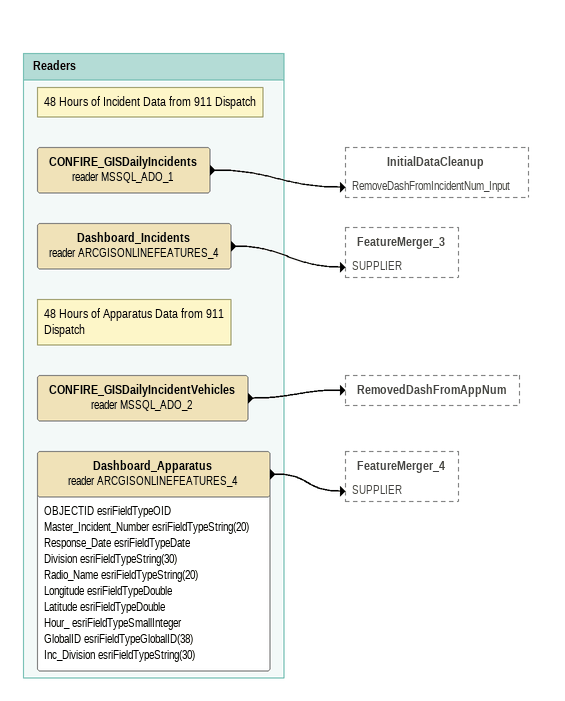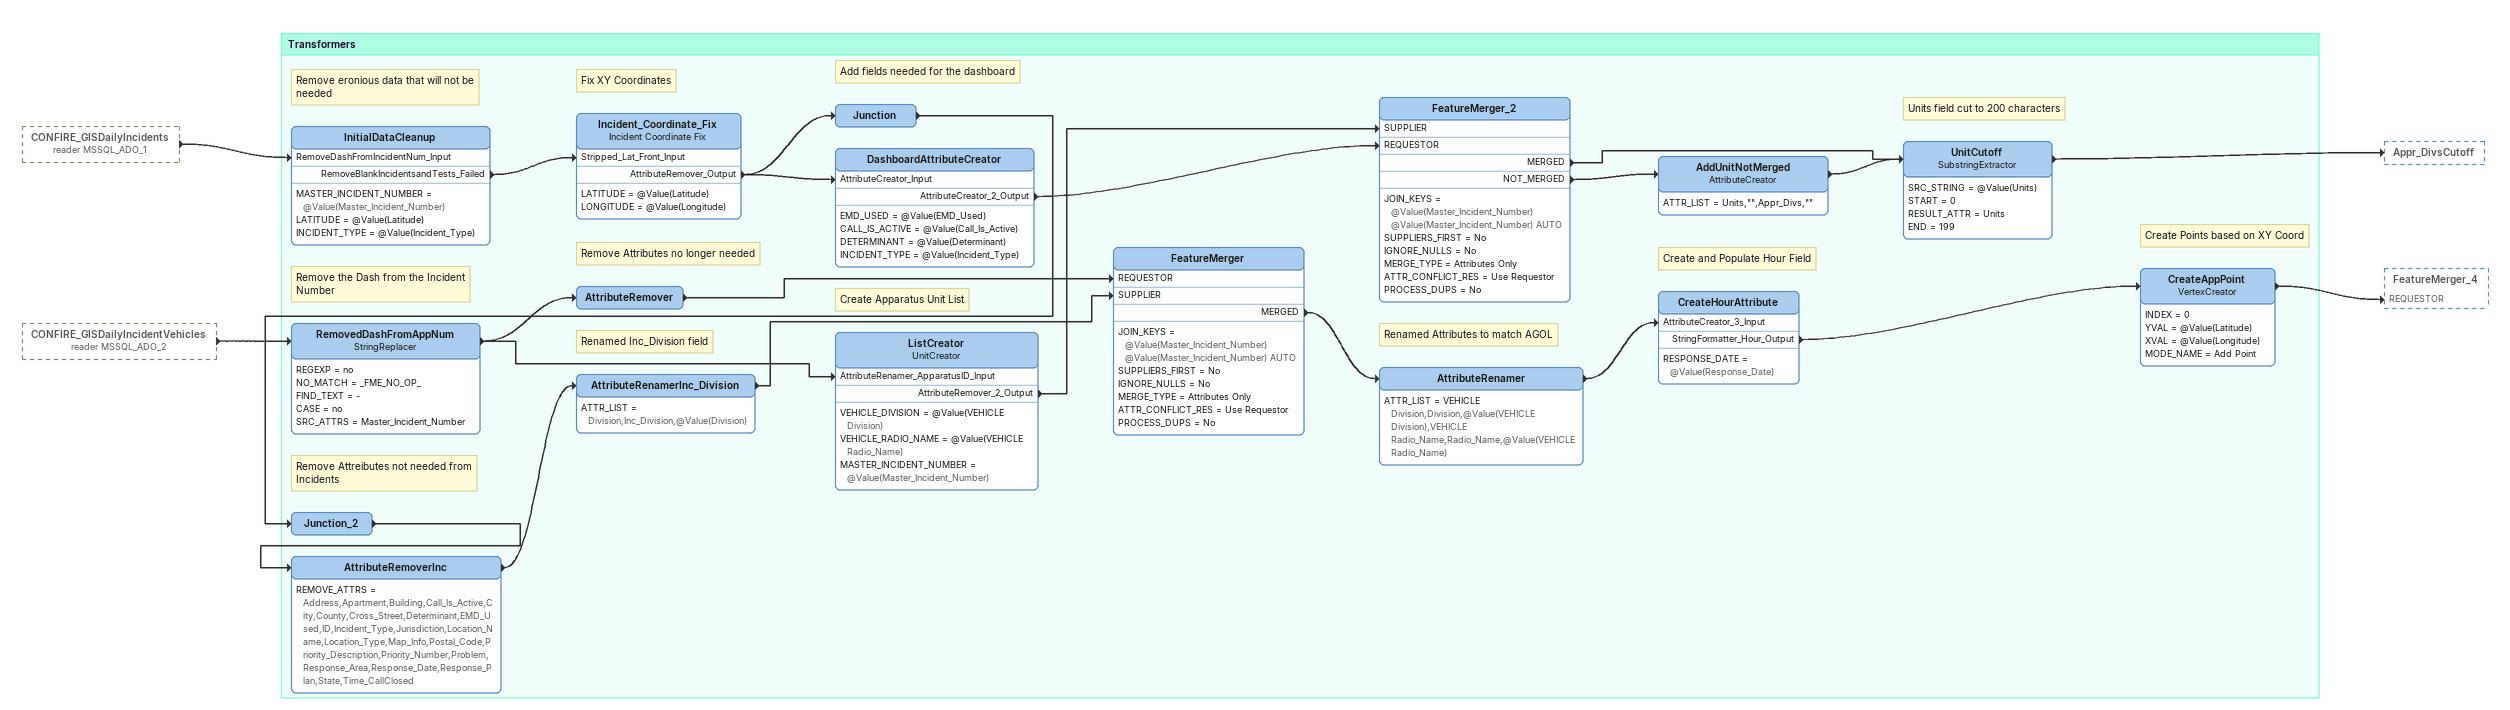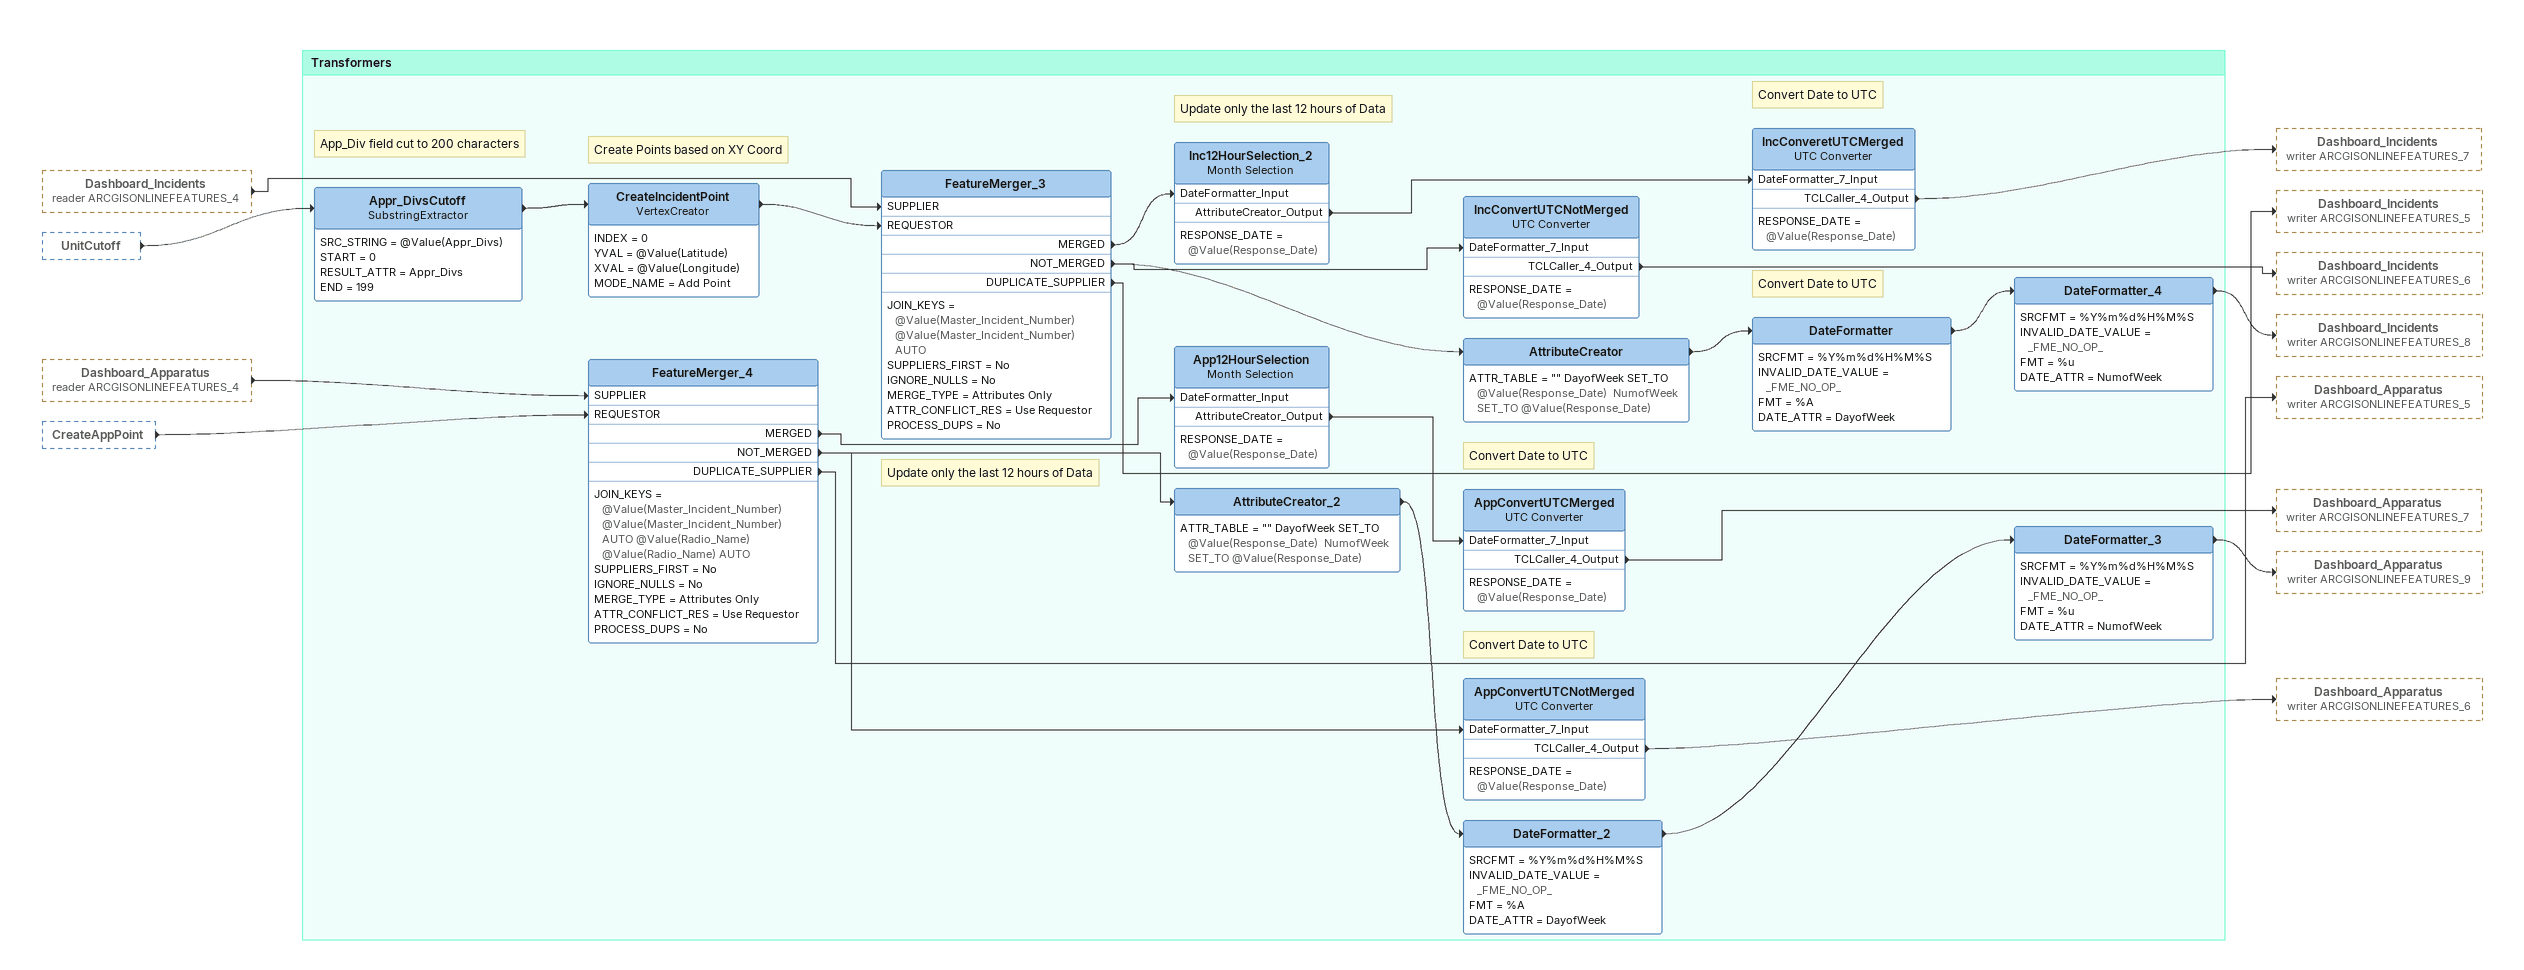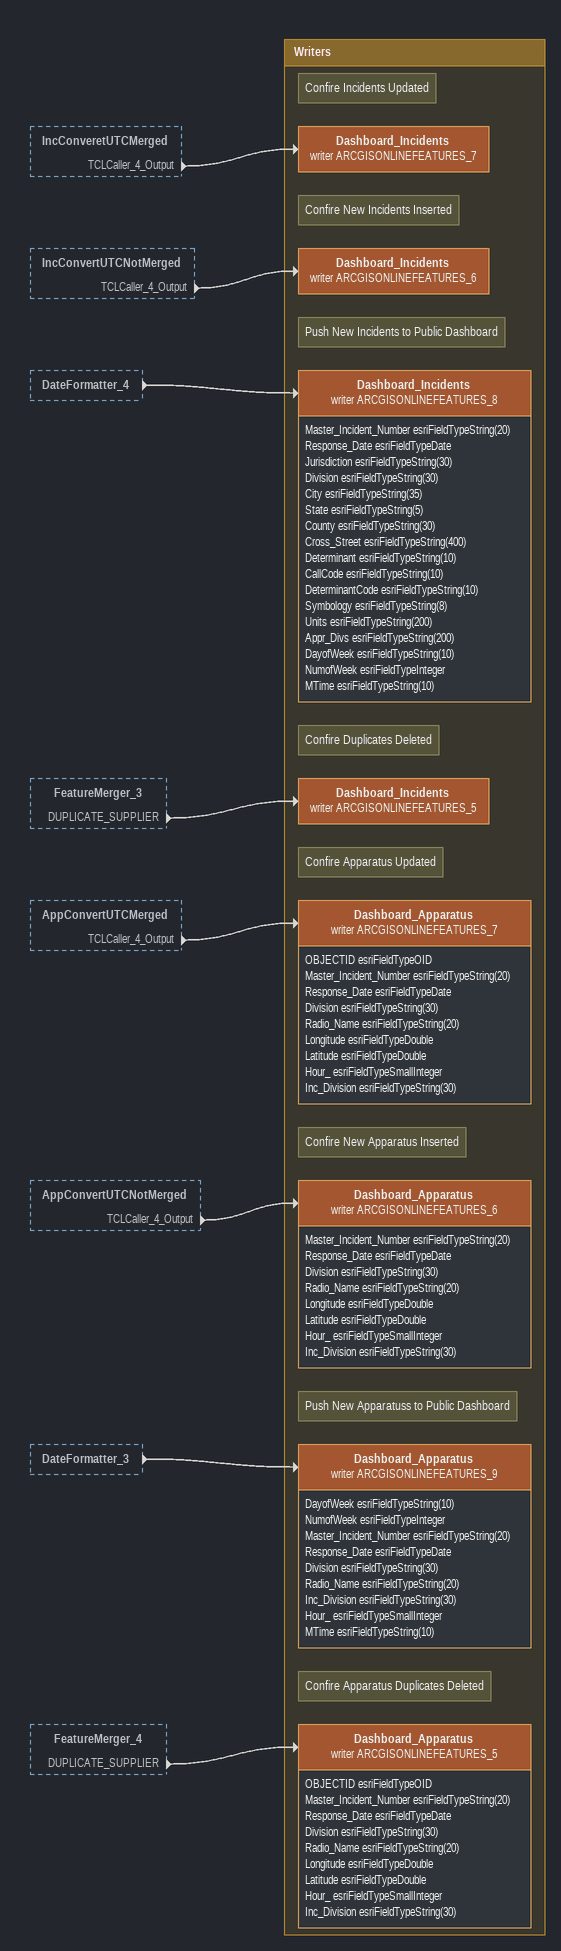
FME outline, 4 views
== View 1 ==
Bookmark: Readers
Note: 48 Hours of Apparatus Data from 911 Dispatch
CONFIRE_GISDailyIncidentVehicles (reader MSSQL_ADO_2)
    -> RemovedDashFromAppNum
Note: 48 Hours of Incident Data from 911 Dispatch
CONFIRE_GISDailyIncidents (reader MSSQL_ADO_1)
    -> InitialDataCleanup [RemoveDashFromIncidentNum_Input]
Dashboard_Incidents (reader ARCGISONLINEFEATURES_4)
    -> FeatureMerger_3 [SUPPLIER]
Dashboard_Apparatus (reader ARCGISONLINEFEATURES_4)
    attributes: OBJECTID esriFieldTypeOID, Master_Incident_Number esriFieldTypeString(20), Response_Date esriFieldTypeDate, Division esriFieldTypeString(30), Radio_Name esriFieldTypeString(20), Longitude esriFieldTypeDouble, Latitude esriFieldTypeDouble, Hour_ esriFieldTypeSmallInteger, GlobalID esriFieldTypeGlobalID(38), Inc_Division esriFieldTypeString(30)
    -> FeatureMerger_4 [SUPPLIER]

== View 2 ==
CONFIRE_GISDailyIncidents (reader MSSQL_ADO_1) [outside]
    -> InitialDataCleanup [RemoveDashFromIncidentNum_Input]
CONFIRE_GISDailyIncidentVehicles (reader MSSQL_ADO_2) [outside]
    -> RemovedDashFromAppNum

Bookmark: Transformers
Note: Remove the Dash from the Incident Number
RemovedDashFromAppNum: StringReplacer
    REGEXP = no
    NO_MATCH = _FME_NO_OP_
    FIND_TEXT = -
    CASE = no
    SRC_ATTRS = Master_Incident_Number
    -> ListCreator [AttributeRenamer_ApparatusID_Input]
    -> AttributeRemover
Note: Create Apparatus Unit List
ListCreator: UnitCreator
    VEHICLE_DIVISION = @Value(VEHICLE Division)
    VEHICLE_RADIO_NAME = @Value(VEHICLE Radio_Name)
    MASTER_INCIDENT_NUMBER = @Value(Master_Incident_Number)
    AttributeRemover_2_Output -> FeatureMerger_2 [SUPPLIER]
Note: Remove Attributes no longer needed
AttributeRemover
    -> FeatureMerger [REQUESTOR]
Note: Remove eronious data that will not be needed
InitialDataCleanup
    MASTER_INCIDENT_NUMBER = @Value(Master_Incident_Number)
    LATITUDE = @Value(Latitude)
    INCIDENT_TYPE = @Value(Incident_Type)
    RemoveBlankIncidentsandTests_Failed -> Incident_Coordinate_Fix [Stripped_Lat_Front_Input]
Note: Fix XY Coordinates
Incident_Coordinate_Fix: Incident Coordinate Fix
    LATITUDE = @Value(Latitude)
    LONGITUDE = @Value(Longitude)
    AttributeRemover_Output -> DashboardAttributeCreator [AttributeCreator_Input]
    AttributeRemover_Output -> Junction
Junction
    -> Junction_2
Junction_2
    -> AttributeRemoverInc
Note: Remove Attreibutes not needed from Incidents
AttributeRemoverInc
    REMOVE_ATTRS = Address,Apartment,Building,Call_Is_Active,City,County,Cross_Street,Determinant,EMD_Used,ID,Incident_Type,Jurisdiction,Location_Name,Location_Type,Map_Info,Postal_Code,Priority_Description,Priority_Number,Problem,Response_Area,Response_Date,Response_Plan,State,Time_CallClosed
    -> AttributeRenamerInc_Division
Note: Renamed Inc_Division field
AttributeRenamerInc_Division
    ATTR_LIST = Division,Inc_Division,@Value(Division)
    -> FeatureMerger [SUPPLIER]
FeatureMerger
    JOIN_KEYS = @Value(Master_Incident_Number) @Value(Master_Incident_Number) AUTO
    SUPPLIERS_FIRST = No
    IGNORE_NULLS = No
    MERGE_TYPE = Attributes Only
    ATTR_CONFLICT_RES = Use Requestor
    PROCESS_DUPS = No
    MERGED -> AttributeRenamer
Note: Renamed Attributes to match AGOL
AttributeRenamer
    ATTR_LIST = VEHICLE Division,Division,@Value(VEHICLE Division),VEHICLE Radio_Name,Radio_Name,@Value(VEHICLE Radio_Name)
    -> CreateHourAttribute [AttributeCreator_3_Input]
Note: Create and Populate Hour Field
CreateHourAttribute
    RESPONSE_DATE = @Value(Response_Date)
    StringFormatter_Hour_Output -> CreateAppPoint
Note: Create Points based on XY Coord
CreateAppPoint: VertexCreator
    INDEX = 0
    YVAL = @Value(Latitude)
    XVAL = @Value(Longitude)
    MODE_NAME = Add Point
    -> FeatureMerger_4 [REQUESTOR]
Note: Add fields needed for the dashboard
DashboardAttributeCreator
    EMD_USED = @Value(EMD_Used)
    CALL_IS_ACTIVE = @Value(Call_Is_Active)
    DETERMINANT = @Value(Determinant)
    INCIDENT_TYPE = @Value(Incident_Type)
    AttributeCreator_2_Output -> FeatureMerger_2 [REQUESTOR]
FeatureMerger_2
    JOIN_KEYS = @Value(Master_Incident_Number) @Value(Master_Incident_Number) AUTO
    SUPPLIERS_FIRST = No
    IGNORE_NULLS = No
    MERGE_TYPE = Attributes Only
    ATTR_CONFLICT_RES = Use Requestor
    PROCESS_DUPS = No
    MERGED -> UnitCutoff
    NOT_MERGED -> AddUnitNotMerged
AddUnitNotMerged: AttributeCreator
    ATTR_LIST = Units,"",Appr_Divs,""
    -> UnitCutoff
Note: Units field cut to 200 characters
UnitCutoff: SubstringExtractor
    SRC_STRING = @Value(Units)
    START = 0
    RESULT_ATTR = Units
    END = 199
    -> Appr_DivsCutoff

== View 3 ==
Dashboard_Incidents (reader ARCGISONLINEFEATURES_4) [outside]
    -> FeatureMerger_3 [SUPPLIER]
UnitCutoff [outside]
    -> Appr_DivsCutoff
Dashboard_Apparatus (reader ARCGISONLINEFEATURES_4) [outside]
    -> FeatureMerger_4 [SUPPLIER]
CreateAppPoint [outside]
    -> FeatureMerger_4 [REQUESTOR]

Bookmark: Transformers
Note: App_Div field cut to 200 characters
Appr_DivsCutoff: SubstringExtractor
    SRC_STRING = @Value(Appr_Divs)
    START = 0
    RESULT_ATTR = Appr_Divs
    END = 199
    -> CreateIncidentPoint
Note: Create Points based on XY Coord
CreateIncidentPoint: VertexCreator
    INDEX = 0
    YVAL = @Value(Latitude)
    XVAL = @Value(Longitude)
    MODE_NAME = Add Point
    -> FeatureMerger_3 [REQUESTOR]
FeatureMerger_3
    JOIN_KEYS = @Value(Master_Incident_Number) @Value(Master_Incident_Number) AUTO
    SUPPLIERS_FIRST = No
    IGNORE_NULLS = No
    MERGE_TYPE = Attributes Only
    ATTR_CONFLICT_RES = Use Requestor
    PROCESS_DUPS = No
    MERGED -> Inc12HourSelection_2 [DateFormatter_Input]
    NOT_MERGED -> AttributeCreator
    NOT_MERGED -> IncConvertUTCNotMerged [DateFormatter_7_Input]
    DUPLICATE_SUPPLIER -> Dashboard_Incidents (writer ARCGISONLINEFEATURES_5)
Note: Update only the last 12 hours of Data
Inc12HourSelection_2: Month Selection
    RESPONSE_DATE = @Value(Response_Date)
    AttributeCreator_Output -> IncConveretUTCMerged [DateFormatter_7_Input]
Note: Convert Date to UTC
IncConveretUTCMerged: UTC Converter
    RESPONSE_DATE = @Value(Response_Date)
    TCLCaller_4_Output -> Dashboard_Incidents (writer ARCGISONLINEFEATURES_7)
Note: Convert Date to UTC
IncConvertUTCNotMerged: UTC Converter
    RESPONSE_DATE = @Value(Response_Date)
    TCLCaller_4_Output -> Dashboard_Incidents (writer ARCGISONLINEFEATURES_6)
AttributeCreator
    ATTR_TABLE = "" DayofWeek SET_TO @Value(Response_Date)  NumofWeek SET_TO @Value(Response_Date)
    -> DateFormatter
DateFormatter
    SRCFMT = %Y%m%d%H%M%S
    INVALID_DATE_VALUE = _FME_NO_OP_
    FMT = %A
    DATE_ATTR = DayofWeek
    -> DateFormatter_4
DateFormatter_4
    SRCFMT = %Y%m%d%H%M%S
    INVALID_DATE_VALUE = _FME_NO_OP_
    FMT = %u
    DATE_ATTR = NumofWeek
    -> Dashboard_Incidents (writer ARCGISONLINEFEATURES_8)
FeatureMerger_4
    JOIN_KEYS = @Value(Master_Incident_Number) @Value(Master_Incident_Number) AUTO @Value(Radio_Name) @Value(Radio_Name) AUTO
    SUPPLIERS_FIRST = No
    IGNORE_NULLS = No
    MERGE_TYPE = Attributes Only
    ATTR_CONFLICT_RES = Use Requestor
    PROCESS_DUPS = No
    MERGED -> App12HourSelection [DateFormatter_Input]
    NOT_MERGED -> AttributeCreator_2
    NOT_MERGED -> AppConvertUTCNotMerged [DateFormatter_7_Input]
    DUPLICATE_SUPPLIER -> Dashboard_Apparatus (writer ARCGISONLINEFEATURES_5)
Note: Update only the last 12 hours of Data
App12HourSelection: Month Selection
    RESPONSE_DATE = @Value(Response_Date)
    AttributeCreator_Output -> AppConvertUTCMerged [DateFormatter_7_Input]
Note: Convert Date to UTC
AppConvertUTCMerged: UTC Converter
    RESPONSE_DATE = @Value(Response_Date)
    TCLCaller_4_Output -> Dashboard_Apparatus (writer ARCGISONLINEFEATURES_7)
Note: Convert Date to UTC
AppConvertUTCNotMerged: UTC Converter
    RESPONSE_DATE = @Value(Response_Date)
    TCLCaller_4_Output -> Dashboard_Apparatus (writer ARCGISONLINEFEATURES_6)
AttributeCreator_2
    ATTR_TABLE = "" DayofWeek SET_TO @Value(Response_Date)  NumofWeek SET_TO @Value(Response_Date)
    -> DateFormatter_2
DateFormatter_2
    SRCFMT = %Y%m%d%H%M%S
    INVALID_DATE_VALUE = _FME_NO_OP_
    FMT = %A
    DATE_ATTR = DayofWeek
    -> DateFormatter_3
DateFormatter_3
    SRCFMT = %Y%m%d%H%M%S
    INVALID_DATE_VALUE = _FME_NO_OP_
    FMT = %u
    DATE_ATTR = NumofWeek
    -> Dashboard_Apparatus (writer ARCGISONLINEFEATURES_9)

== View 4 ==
IncConveretUTCMerged [outside]
    TCLCaller_4_Output -> Dashboard_Incidents (writer ARCGISONLINEFEATURES_7)
IncConvertUTCNotMerged [outside]
    TCLCaller_4_Output -> Dashboard_Incidents (writer ARCGISONLINEFEATURES_6)
DateFormatter_4 [outside]
    -> Dashboard_Incidents (writer ARCGISONLINEFEATURES_8)
FeatureMerger_3 [outside]
    DUPLICATE_SUPPLIER -> Dashboard_Incidents (writer ARCGISONLINEFEATURES_5)
AppConvertUTCMerged [outside]
    TCLCaller_4_Output -> Dashboard_Apparatus (writer ARCGISONLINEFEATURES_7)
AppConvertUTCNotMerged [outside]
    TCLCaller_4_Output -> Dashboard_Apparatus (writer ARCGISONLINEFEATURES_6)
DateFormatter_3 [outside]
    -> Dashboard_Apparatus (writer ARCGISONLINEFEATURES_9)
FeatureMerger_4 [outside]
    DUPLICATE_SUPPLIER -> Dashboard_Apparatus (writer ARCGISONLINEFEATURES_5)

Bookmark: Writers
Note: Confire Incidents Updated
Dashboard_Incidents (writer ARCGISONLINEFEATURES_7)
Note: Confire New Incidents Inserted
Dashboard_Incidents (writer ARCGISONLINEFEATURES_6)
Note: Push New Incidents to Public Dashboard
Dashboard_Incidents (writer ARCGISONLINEFEATURES_8)
    attributes: Master_Incident_Number esriFieldTypeString(20), Response_Date esriFieldTypeDate, Jurisdiction esriFieldTypeString(30), Division esriFieldTypeString(30), City esriFieldTypeString(35), State esriFieldTypeString(5), County esriFieldTypeString(30), Cross_Street esriFieldTypeString(400), Determinant esriFieldTypeString(10), CallCode esriFieldTypeString(10), DeterminantCode esriFieldTypeString(10), Symbology esriFieldTypeString(8), Units esriFieldTypeString(200), Appr_Divs esriFieldTypeString(200), DayofWeek esriFieldTypeString(10), NumofWeek esriFieldTypeInteger, MTime esriFieldTypeString(10)
Note: Confire Duplicates Deleted
Dashboard_Incidents (writer ARCGISONLINEFEATURES_5)
Note: Confire Apparatus Updated
Dashboard_Apparatus (writer ARCGISONLINEFEATURES_7)
    attributes: OBJECTID esriFieldTypeOID, Master_Incident_Number esriFieldTypeString(20), Response_Date esriFieldTypeDate, Division esriFieldTypeString(30), Radio_Name esriFieldTypeString(20), Longitude esriFieldTypeDouble, Latitude esriFieldTypeDouble, Hour_ esriFieldTypeSmallInteger, Inc_Division esriFieldTypeString(30)
Note: Confire New Apparatus Inserted
Dashboard_Apparatus (writer ARCGISONLINEFEATURES_6)
    attributes: Master_Incident_Number esriFieldTypeString(20), Response_Date esriFieldTypeDate, Division esriFieldTypeString(30), Radio_Name esriFieldTypeString(20), Longitude esriFieldTypeDouble, Latitude esriFieldTypeDouble, Hour_ esriFieldTypeSmallInteger, Inc_Division esriFieldTypeString(30)
Note: Push New Apparatuss to Public Dashboard
Dashboard_Apparatus (writer ARCGISONLINEFEATURES_9)
    attributes: DayofWeek esriFieldTypeString(10), NumofWeek esriFieldTypeInteger, Master_Incident_Number esriFieldTypeString(20), Response_Date esriFieldTypeDate, Division esriFieldTypeString(30), Radio_Name esriFieldTypeString(20), Inc_Division esriFieldTypeString(30), Hour_ esriFieldTypeSmallInteger, MTime esriFieldTypeString(10)
Note: Confire Apparatus Duplicates Deleted
Dashboard_Apparatus (writer ARCGISONLINEFEATURES_5)
    attributes: OBJECTID esriFieldTypeOID, Master_Incident_Number esriFieldTypeString(20), Response_Date esriFieldTypeDate, Division esriFieldTypeString(30), Radio_Name esriFieldTypeString(20), Longitude esriFieldTypeDouble, Latitude esriFieldTypeDouble, Hour_ esriFieldTypeSmallInteger, Inc_Division esriFieldTypeString(30)
